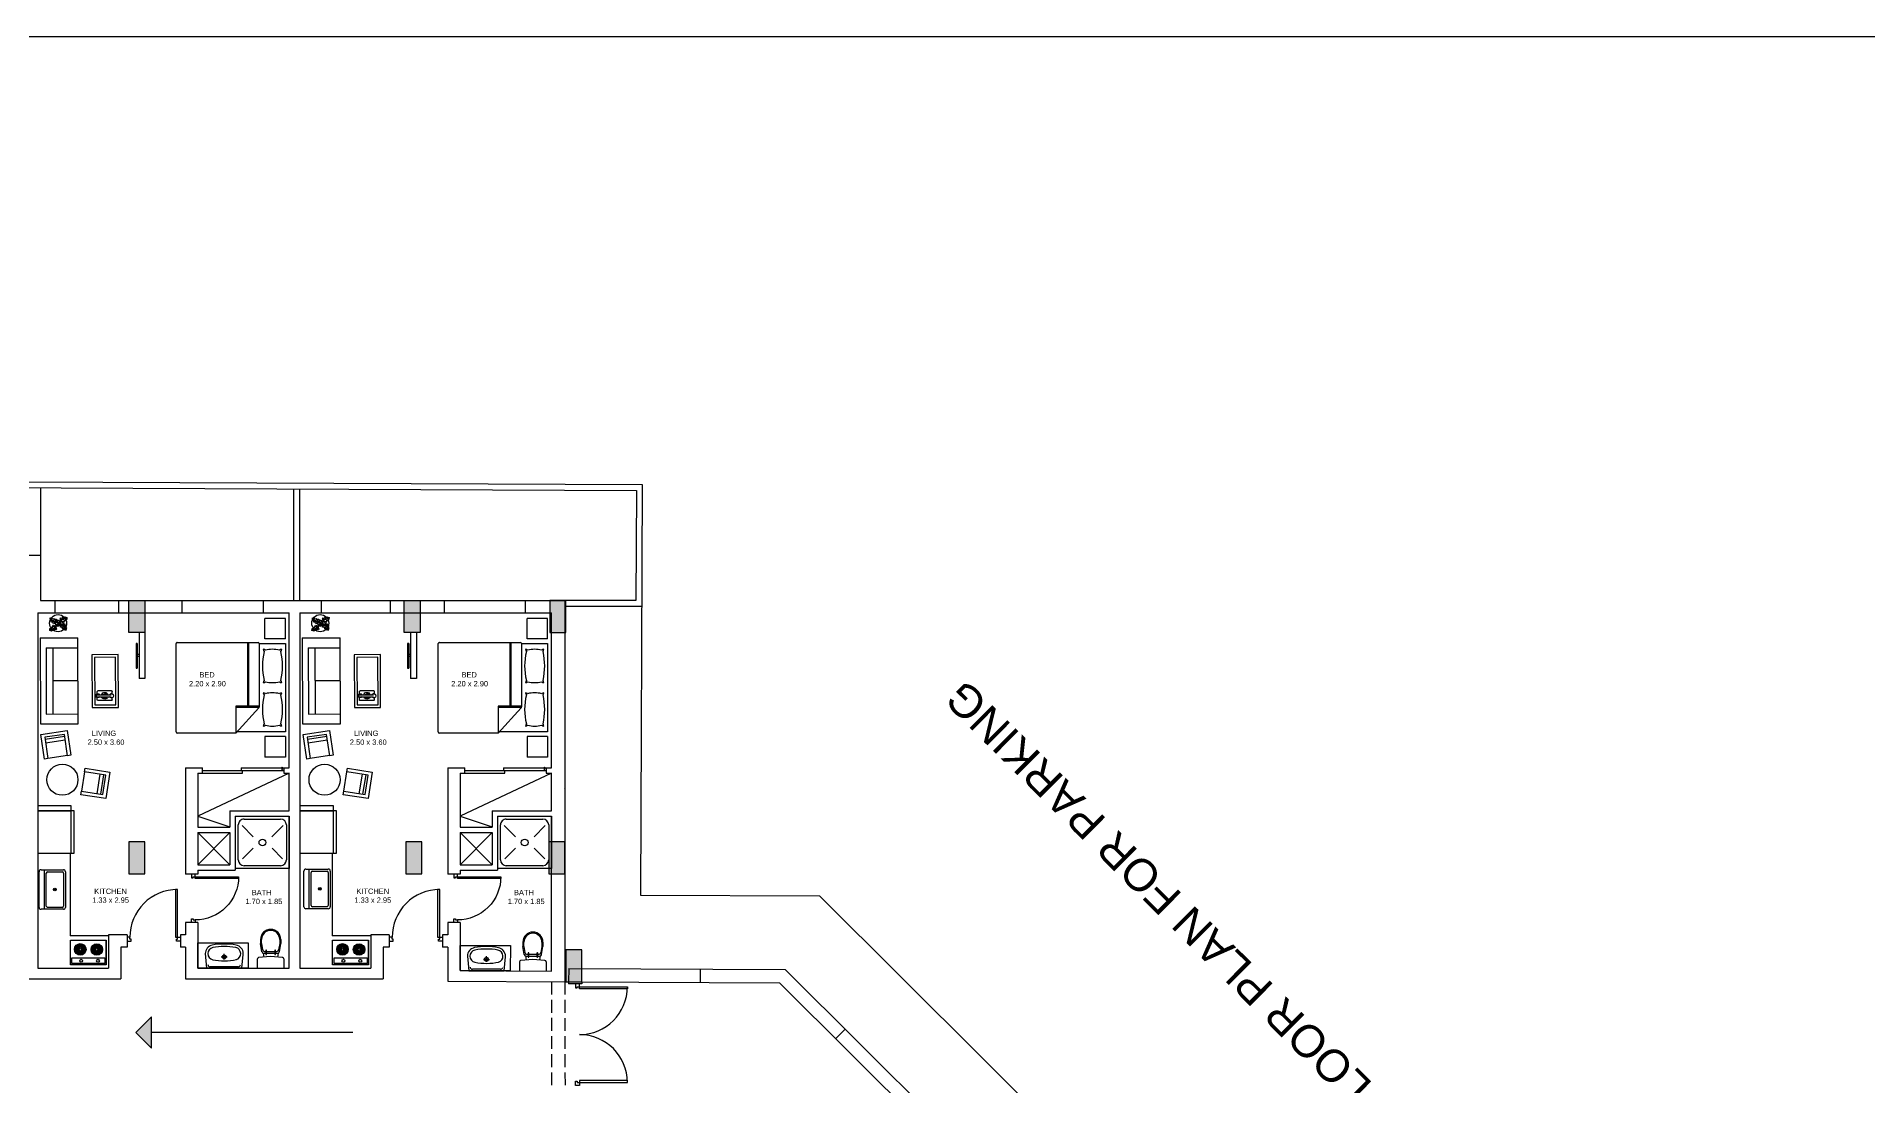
# Model space of a CAD drawing. Header units: inches. Extents: x -162 to 906, y 35 to 488.
# Drawn here: x 228.8 to 263.12, y 128.19 to 147.86 of the extents above; entities that cross this region are included whole.
import ezdxf

# ---------------------------------------------------------------- set-up
doc = ezdxf.new("R2010")
doc.units = ezdxf.units.IN
doc.header["$LTSCALE"] = 0.02
doc.header["$MEASUREMENT"] = 0
doc.linetypes.add('ACAD_ISO02W100', pattern=[15, 12, -3])
for name, color, linetype, true_color in [('balcony', 7, 'Continuous', 0x9875ff), ('beam', 7, 'ACAD_ISO02W100', 0xf7f7f7), ('Columns', 7, 'Continuous', 0x62cb7c), ('dim', 7, 'Continuous', 0xb8ff70), ('doors', 7, 'Continuous', 0xff8585), ('ducts lines', 7, 'Continuous', 0x05ff05), ('furniture', 7, 'Continuous', 0xc2c2c2), ('text', 7, 'Continuous', 0xd1d1d1), ('walls', 7, 'Continuous', 0x614d9d)]:
    doc.layers.add(name, color=color, linetype=linetype, true_color=true_color)
doc.styles.get("Standard").update_dxf_attribs({"font": 'arial.ttf'})

# ---------------------------------------------------------------- blocks, each defined once
blk = doc.blocks.new('door')
at = {"layer": 'doors'}
for p, q in [((-0.076, 0), (-0.076, 0.033)), ((-0.076, 0.033), (-0.055, 0.033)), ((0, 0), (-0.076, 0)), ((-0.055, 0.033), (-0.055, 0.076)), ((-0.055, 0.076), (0, 0.076)), ((0, 0.076), (0, 0))]:
    blk.add_line(p, q, dxfattribs=at)
blk.add_lwpolyline([(-0.055, 0.977, 0.414214), (-0.955, 0.076), (-1.01, 0.076), (-1.01, 0), (-0.934, 0), (-0.934, 0.033), (-0.955, 0.033), (-0.955, 0.076)], format="xyb", dxfattribs=at)
blk.add_lwpolyline([(-0.055, 0.076), (-0.055, 0.977), (-0.094, 0.977), (-0.094, 0.076)], close=True, dxfattribs=at)
blk = doc.blocks.new('Sink-single - 30 in top')
at = {"layer": 'furniture'}
blk.add_line((-15, -3.999996), (15, -3.999996), dxfattribs=at)
for points in [[(-13.5, 0), (13.5, 0)], [(-15, -18.499996), (-15, -1.5)], [(-13.5, -17.499996), (-13.5, -6.499996)], [(-12.5, -5.499996), (12.5, -5.499996)], [(13.5, -6.499996), (13.5, -17.499996)], [(15, -1.5), (15, -18.499996)], [(13.5, -19.999996), (-13.5, -19.999996)], [(12.5, -18.499996), (-12.5, -18.499996)]]:
    blk.add_lwpolyline(points, dxfattribs=at)
for radius in [1, 0.5]:
    blk.add_circle((0, -11.999996), radius, dxfattribs=at)
for centre, radius, start, end in [((-13.5, -1.5), 1.5, 90, 180), ((-12.5, -6.499996), 1, 90, 180), ((12.5, -6.499996), 1, 0, 90), ((13.5, -1.5), 1.5, 0, 90), ((-13.5, -18.499996), 1.5, 180, 270), ((-12.5, -17.499996), 1, 180, 270), ((12.5, -17.499996), 1, 270, 0), ((13.5, -18.499996), 1.5, 270, 0)]:
    blk.add_arc(centre, radius, start, end, dxfattribs=at)
blk = doc.blocks.new('Plant - Rubber or Philodendron')
at = {"linetype": 'Continuous'}
for p, q in [((-16.2005, 11.4774), (-13.9899, 8.1064)), ((-16.2005, 11.4774), (-14.8639, 10.7964)), ((-16.0159, 6.3329), (-16.2005, 11.4774)), ((-14.0069, 5.8704), (-16.0159, 6.3329)), ((-15.3434, 6.5514), (-13.9984, 6.9884)), ((-14.8639, 10.7964), (-12.6195, 11.8975)), ((-13.5868, 2.2894), (-14.0069, 5.8704)), ((-13.9899, 8.1064), (-9.5434, 4.7185)), ((-10.6784, 2.491), (-13.5868, 2.2894)), ((-13.3174, 8.325), (-13.0735, 11.0065)), ((-13.1329, 3.1804), (-10.6614, 4.727)), ((-12.6195, 11.8975), (-12.1909, 9.4345)), ((-12.1909, 9.4345), (-8.3829, 10.3)), ((-9.5858, -0.8715), (-10.6784, 2.491)), ((-9.5434, 4.7185), (-4.1917, 2.9888)), ((-9.1318, 0.0195), (-5.9793, 2.9025)), ((-8.8369, 9.409), (-9.0894, 5.6095)), ((-8.3829, 10.3), (-7.0549, 8.501)), ((-7.1228, -0.443), (-3.5248, 2.2131)), ((-7.0549, 8.501), (-3.0284, 8.6941)), ((-4.8529, 4.012), (-5.7184, 7.82)), ((-3.5248, 2.2131), (-3.3011, 2.4355)), ((-3.3011, 2.4355), (-0.5306, 1.7947)), ((-3.0284, 8.6941), (-3.0709, 3.1041)), ((-3.0709, 3.1041), (0.0797, 2.3163)), ((-0.5306, 1.7947), (-0.2255, -0.5527)), ((-0.5306, 1.7947), (-0.5306, 1.7947)), ((0.0797, 2.3163), (0.4866, -0.031)), ((0.4866, -0.031), (2.1141, 0.2298)), ((2.1141, 0.2298), (5.4346, 3.9146)), ((6.1032, 3.6844), (2.8262, -0.031)), ((4.6914, 8.8812), (5.3859, 11.2828)), ((4.6914, 8.8812), (5.5014, 4.4831)), ((5.3859, 11.2828), (8.8871, 10.7908)), ((5.4346, 3.9146), (5.5014, 4.4831)), ((5.9878, 10.4842), (7.1971, 6.3869)), ((11.1089, 1.1958), (6.1032, 3.6844)), ((10.3916, 8.7942), (6.2847, 4.4028)), ((7.7005, 4.8881), (11.5025, 3.9967)), ((8.8871, 10.7908), (9.9809, 13.4933)), ((9.9809, 13.4933), (13.3837, 12.301)), ((15.3859, 11.3055), (10.3916, 8.7942)), ((10.5828, 12.6946), (10.8893, 9.7953)), ((14.2977, 6.1031), (10.9934, 7.9956)), ((12.7005, 4.8994), (11.1089, 1.1958)), ((14.8995, 5.3044), (12.7005, 4.8994)), ((13.3837, 12.301), (14.68, 13.9039)), ((14.5816, 13.2037), (14.3848, 11.8033)), ((14.68, 13.9039), (19.3848, 11.8146)), ((15.7909, 9.1065), (14.8995, 5.3044)), ((15.2875, 10.6053), (17.5907, 9.2105)), ((19.3848, 11.8146), (15.3859, 11.3055)), ((18.1925, 8.4119), (15.7909, 9.1065)), ((19.3848, 11.8146), (18.1868, 10.9119)), ((18.1868, 10.9119), (18.1925, 8.4119)), ((-18.008, -14.1781), (-16.8101, -13.2754)), ((-18.008, -14.1781), (-14.0091, -13.669)), ((-13.3032, -16.2674), (-18.008, -14.1781)), ((-16.8157, -10.7754), (-14.4141, -11.4699)), ((-16.8101, -13.2754), (-16.8157, -10.7754)), ((-13.9107, -12.9688), (-16.2139, -11.574)), ((-14.4141, -11.4699), (-13.5228, -7.6679)), ((-14.0091, -13.669), (-9.0148, -11.1577)), ((-13.5228, -7.6679), (-11.3237, -7.2629)), ((-12.0069, -14.6645), (-13.3032, -16.2674)), ((-13.2048, -15.5672), (-13.008, -14.1668)), ((-12.921, -8.4665), (-9.6166, -10.359)), ((-8.6042, -15.8568), (-12.0069, -14.6645)), ((-11.3237, -7.2629), (-9.7321, -3.5593)), ((-6.3237, -7.2516), (-10.1257, -6.3602)), ((-9.7321, -3.5593), (-4.7264, -6.0479)), ((-7.1228, -0.443), (-9.5858, -0.8715)), ((-9.206, -15.0581), (-9.5126, -12.1588)), ((-9.0148, -11.1577), (-4.9047, -6.8122)), ((-7.5103, -13.1543), (-8.6042, -15.8568)), ((-4.0092, -13.6463), (-7.5103, -13.1543)), ((-4.611, -12.8477), (-5.8203, -8.7504)), ((-2.019, -3.6148), (-4.7264, -6.0479)), ((-4.1246, -6.8466), (-4.0579, -6.2781)), ((-3.3146, -11.2447), (-4.1246, -6.8466)), ((-4.0579, -6.2781), (-0.9375, -3.1608)), ((-3.3146, -11.2447), (-4.0092, -13.6463)), ((-2.019, -3.6148), (-0.2255, -0.5527)), ((-0.9375, -3.1608), (0.5883, -0.8135)), ((0.5883, -0.8135), (2.2447, -2.0916)), ((2.8262, -0.031), (1.3003, -0.5527)), ((1.3003, -0.5527), (2.4193, -1.4655)), ((2.2447, -2.0916), (6.7108, -2.6626)), ((2.4193, -1.4655), (6.895, -2.1175)), ((4.943, -7.9659), (6.7108, -2.6626)), ((8.8321, -9.0266), (4.943, -7.9659)), ((11.6605, -0.5413), (6.895, -2.1175)), ((12.3677, -6.1981), (7.219, -2.6772)), ((8.125, -4.0768), (7.7715, -7.9659)), ((8.3544, -2.7453), (13.1973, -2.1704)), ((9.5392, -11.1479), (8.8321, -9.0266)), ((13.4283, -11.5015), (9.5392, -11.1479)), ((10.2463, -10.4408), (11.6605, -6.9053)), ((11.6605, -0.5413), (14.1354, -0.8948)), ((15.5496, -10.7943), (12.3677, -6.1981)), ((13.0748, -13.9763), (13.4283, -11.5015)), ((15.5496, -13.6228), (13.0748, -13.9763)), ((16.2567, -5.8446), (13.4283, -6.5517)), ((14.8425, -10.7943), (13.7819, -13.2692)), ((14.1354, -0.8948), (14.1354, -4.4304)), ((14.1354, -4.4304), (16.9638, -5.1375)), ((16.6103, -14.6834), (15.5496, -10.7943)), ((16.6103, -14.6834), (15.5496, -13.6228)), ((17.3174, -9.7337), (15.9032, -9.7337)), ((16.9638, -5.1375), (16.2567, -8.673)), ((16.2567, -8.673), (18.0245, -9.7337)), ((18.0245, -9.7337), (16.6103, -14.6834))]:
    blk.add_line(p, q, dxfattribs=at)
for centre, radius, start, end in [((0.0308, 0.1664), 6, 178.6147, 235.1169), ((0.0308, 0.1664), 5, 168.1647, 238.6725), ((0, 0), 6.1275, 34.37569, 120.1028), ((-0.0601, -0.2075), 5.2461, 33.82192, 124.9414), ((-0.2664, 0.1682), 5.2775, 338.4094, 20.03007), ((-0.098, 0.1364), 6.1288, 341.2017, 26.09184), ((-0.0234, 0.3825), 6.1492, 242.5812, 331.2714), ((-0.1102, 0.4886), 5.2883, 247.3711, 327.472)]:
    blk.add_arc(centre, radius, start, end, dxfattribs=at)
blk = doc.blocks.new('columns')
at = {"layer": 'Columns'}
h = blk.add_hatch(color=256, dxfattribs=at)
h.dxf.hatch_style = 1
h.paths.add_polyline_path([(0, 0), (0.3, 0), (0.3, 0.6), (0, 0.6)])
for p, q in [((0, 0.6), (0.3, 0.6)), ((0, 0), (0, 0.6)), ((0.3, 0.6), (0.3, 0)), ((0.3, 0), (0, 0))]:
    blk.add_line(p, q, dxfattribs=at)
blk = doc.blocks.new('TEL', base_point=(38673, 30972))
at = {"layer": 'furniture', "linetype": 'Continuous'}
for p, q in [((38603, 31072), (38603, 30872)), ((38613, 31082), (38644, 31082)), ((38659, 30854), (38659, 31066)), ((38687, 30854), (38687, 31066)), ((38702, 31082), (38733, 31082)), ((38743, 31072), (38743, 30872)), ((38613, 30862), (38644, 30862)), ((38659, 30854), (38687, 30854)), ((38668, 30836), (38668, 30854)), ((38678, 30836), (38668, 30836)), ((38678, 30854), (38678, 30836)), ((38702, 30862), (38733, 30862))]:
    blk.add_line(p, q, dxfattribs=at)
for centre in [(38638, 30982), (38648, 31000), (38698, 31000), (38637, 30962), (38648, 30944), (38708, 30978)]:
    blk.add_circle(centre, 6.63, dxfattribs=at)
for centre, radius, start, end in [((38613, 31072), 10, 90, 180), ((38673, 30972), 49.3, 109.6169, 250.3831), ((38673, 31071), 30.8, 296.6613, 243.3387), ((38673, 30972), 26.2, 129.3072, 230.6928), ((38673, 30972), 49.3, 289.6169, 70.3831), ((38673, 30972), 26.2, 309.3072, 50.6928), ((38733, 31072), 10, 0, 90), ((38613, 30872), 10, 180, 270), ((38673, 30873), 30.8, 116.6613, 260.6481), ((38673, 30873), 30.8, 279.3519, 63.3387), ((38733, 30872), 10, 270, 0)]:
    blk.add_arc(centre, radius, start, end, dxfattribs=at)
blk = doc.blocks.new('double door')
at = {"layer": 'doors'}
for p, q in [((0, 1.892), (0, 1.816)), ((0.076, 1.892), (0, 1.892)), ((0, 1.816), (0.032, 1.816)), ((0.032, 1.816), (0.032, 1.838)), ((0.032, 1.838), (0.076, 1.838)), ((0.076, 1.838), (0.076, 1.892)), ((0, 0), (0, 0.076)), ((0, 0.076), (0.032, 0.076)), ((0.076, 0), (0, 0)), ((0.032, 0.076), (0.032, 0.054)), ((0.032, 0.054), (0.076, 0.054)), ((0.076, 0.054), (0.076, 0))]:
    blk.add_line(p, q, dxfattribs=at)
for points in [[(0.076, 1.838), (0.968, 1.838), (0.968, 1.799), (0.076, 1.799)], [(0.076, 0.054), (0.968, 0.054), (0.968, 0.093), (0.076, 0.093)]]:
    blk.add_lwpolyline(points, close=True, dxfattribs=at)
for centre, start, end in [((0.076, 1.838), 270.0001, 0.0001), ((0.076, 0.054), 359.9999, 89.9999)]:
    blk.add_arc(centre, 0.892, start, end, dxfattribs=at)

msp = doc.modelspace()

# ---------------------------------------------------------------- hatches: boundary and pattern name
at = {"layer": 'dim'}
h = msp.add_hatch(color=256, dxfattribs=at)
h.dxf.hatch_style = 1
h.paths.add_polyline_path([(230.955, 129.477), (230.659, 129.181), (230.956, 128.886)])

# ---------------------------------------------------------------- linework, layer by layer
msp.add_lwpolyline([(193.717, 147.864), (278.454, 147.864), (278.454, 79.471), (193.717, 79.471)], close=True)
at = {"layer": 'balcony'}
for p, q in [((228.873, 139.4), (228.873, 138.139)), ((233.62, 139.379), (233.62, 137.285)), ((233.73, 139.378), (233.73, 137.285)), ((240.036, 137.285), (238.724, 137.285)), ((240.145, 137.175), (238.724, 137.175))]:
    msp.add_line(p, q, dxfattribs=at)
for points in [[(208.496, 140.139), (208.502, 141.492), (219.822, 141.441), (219.812, 139.441), (240.045, 139.35), (240.036, 137.285)], [(219.923, 139.551), (240.155, 139.459), (240.121, 131.761), (243.475, 131.745), (252.678, 122.579), (252.691, 119.269), (260.389, 119.299), (260.468, 99.066), (262.468, 99.074), (262.513, 87.543), (256.731, 87.511), (256.746, 83.662), (240.939, 83.6), (240.931, 87.468), (238.014, 87.463), (237.991, 99.003), (239.991, 99.006), (239.956, 117.09), (237.957, 119.082), (219.858, 119.094)]]:
    msp.add_lwpolyline(points, dxfattribs=at)
at = {"layer": 'beam'}
for p, q in [((238.455, 130.134), (238.457, 128.188)), ((238.705, 130.133), (238.707, 128.189))]:
    msp.add_line(p, q, dxfattribs=at)
at = {"layer": 'dim'}
for p, q in [((230.659, 129.181), (230.955, 129.477)), ((230.956, 128.886), (230.955, 129.477)), ((230.659, 129.181), (230.956, 128.886)), ((234.732, 129.185), (230.956, 129.181))]:
    msp.add_line(p, q, dxfattribs=at)
at = {"layer": 'doors'}
for p, q in [((231.913, 134.099), (233.435, 134.099)), ((231.913, 134.049), (232.663, 134.049)), ((232.636, 134.149), (233.435, 134.149)), ((232.636, 134.149), (232.636, 134.099)), ((232.663, 134.049), (232.663, 134.099)), ((236.83, 134.099), (238.352, 134.099)), ((236.83, 134.049), (237.579, 134.049)), ((237.552, 134.149), (238.352, 134.149)), ((237.552, 134.149), (237.552, 134.099)), ((237.579, 134.049), (237.579, 134.099))]:
    msp.add_line(p, q, dxfattribs=at)
for centre, radius, start, end in [((233.404, 134.146), 0.0109, 15.8152, 164.1846), ((233.404, 134.133), 0.0112, 200.3673, 339.6326), ((238.32, 134.146), 0.0109, 15.8152, 164.1846), ((238.32, 134.133), 0.0112, 200.3673, 339.6326)]:
    msp.add_arc(centre, radius, start, end, dxfattribs=at)
at = {"layer": 'ducts lines'}
for p, q in [((232.423, 132.932), (231.823, 132.325)), ((231.823, 132.932), (232.423, 132.325)), ((237.339, 132.932), (236.739, 132.325)), ((236.739, 132.932), (237.339, 132.325))]:
    msp.add_line(p, q, dxfattribs=at)
at = {"layer": 'furniture'}
for p, q in [((233.466, 136.95), (233.079, 136.95)), ((233.079, 136.564), (233.079, 136.95)), ((233.466, 136.564), (233.466, 136.95)), ((238.382, 136.95), (237.996, 136.95)), ((237.996, 136.564), (237.996, 136.95)), ((238.382, 136.564), (238.382, 136.95)), ((228.865, 136.583), (229.573, 136.586)), ((228.865, 136.583), (228.872, 134.97)), ((228.979, 136.397), (229.574, 136.399)), ((228.979, 136.397), (228.983, 135.156)), ((229.103, 136.398), (229.107, 135.157)), ((229.579, 134.972), (229.573, 136.586)), ((230.667, 136.477), (230.667, 136.014)), ((230.687, 136.477), (230.667, 136.477)), ((230.687, 136.477), (230.687, 136.014)), ((230.721, 136.273), (230.687, 136.273)), ((231.416, 134.821), (231.416, 136.478)), ((231.438, 136.5), (232.953, 136.5)), ((232.754, 136.5), (232.754, 135.301)), ((232.776, 136.5), (232.776, 135.301)), ((232.975, 136.478), (233.466, 136.478)), ((232.975, 136.478), (232.975, 135.288)), ((233.466, 136.564), (233.079, 136.564)), ((233.466, 136.478), (233.466, 134.821)), ((233.782, 136.583), (234.489, 136.586)), ((233.782, 136.583), (233.788, 134.97)), ((233.895, 136.397), (234.49, 136.399)), ((233.895, 136.397), (233.9, 135.156)), ((234.019, 136.398), (234.024, 135.157)), ((234.496, 134.972), (234.489, 136.586)), ((235.757, 136.477), (235.757, 136.014)), ((235.777, 136.477), (235.757, 136.477)), ((235.777, 136.477), (235.777, 136.014)), ((235.811, 136.273), (235.777, 136.273)), ((236.332, 134.821), (236.332, 136.478)), ((236.354, 136.5), (237.869, 136.5)), ((237.67, 136.5), (237.67, 135.301)), ((237.692, 136.5), (237.692, 135.301)), ((237.891, 136.478), (238.382, 136.478)), ((237.891, 136.478), (237.891, 135.288)), ((238.382, 136.564), (237.996, 136.564)), ((238.382, 136.478), (238.382, 134.821)), ((230.667, 136.014), (230.687, 136.014)), ((230.721, 136.234), (230.687, 136.234)), ((235.757, 136.014), (235.777, 136.014)), ((235.811, 136.234), (235.777, 136.234)), ((229.576, 135.779), (229.105, 135.777)), ((234.493, 135.779), (234.021, 135.777)), ((232.975, 135.301), (232.534, 135.301)), ((232.534, 135.301), (232.534, 134.799)), ((232.975, 135.279), (232.534, 135.279)), ((232.534, 134.799), (232.969, 135.273)), ((237.891, 135.301), (237.451, 135.301)), ((237.451, 135.301), (237.451, 134.799)), ((237.891, 135.279), (237.451, 135.279)), ((237.451, 134.799), (237.885, 135.273)), ((228.872, 134.97), (229.579, 134.972)), ((228.983, 135.156), (229.579, 135.159)), ((233.788, 134.97), (234.496, 134.972)), ((233.9, 135.156), (234.495, 135.159)), ((228.88, 134.775), (229.377, 134.848)), ((228.948, 134.31), (228.88, 134.775)), ((229.321, 134.773), (228.955, 134.72)), ((228.955, 134.72), (229.013, 134.319)), ((229.327, 134.734), (228.961, 134.681)), ((229.337, 134.665), (228.971, 134.612)), ((229.379, 134.372), (229.321, 134.773)), ((229.377, 134.848), (229.445, 134.382)), ((232.534, 134.799), (231.438, 134.799)), ((233.466, 134.821), (232.555, 134.821)), ((233.466, 134.735), (233.079, 134.735)), ((233.079, 134.735), (233.079, 134.348)), ((233.466, 134.735), (233.466, 134.348)), ((233.796, 134.775), (234.294, 134.848)), ((233.864, 134.31), (233.796, 134.775)), ((234.237, 134.773), (233.872, 134.72)), ((233.872, 134.72), (233.93, 134.319)), ((234.243, 134.734), (233.877, 134.681)), ((234.253, 134.665), (233.887, 134.612)), ((234.296, 134.372), (234.237, 134.773)), ((234.294, 134.848), (234.361, 134.382)), ((237.451, 134.799), (236.354, 134.799)), ((238.382, 134.821), (237.471, 134.821)), ((238.382, 134.735), (237.996, 134.735)), ((237.996, 134.735), (237.996, 134.348)), ((238.382, 134.735), (238.382, 134.348)), ((229.013, 134.319), (228.948, 134.31)), ((229.379, 134.375), (229.013, 134.322)), ((229.445, 134.382), (229.379, 134.372)), ((233.466, 134.348), (233.079, 134.348)), ((233.93, 134.319), (233.864, 134.31)), ((234.295, 134.375), (233.929, 134.322)), ((234.361, 134.382), (234.296, 134.372)), ((238.382, 134.348), (237.996, 134.348)), ((229.646, 133.708), (229.704, 134.073)), ((229.701, 134.073), (229.711, 134.139)), ((230.101, 134.01), (229.701, 134.073)), ((229.711, 134.139), (230.176, 134.065)), ((229.935, 133.662), (229.993, 134.027)), ((230.003, 133.651), (230.061, 134.016)), ((230.043, 133.645), (230.101, 134.01)), ((230.176, 134.065), (230.097, 133.569)), ((233.539, 134.049), (231.823, 133.241)), ((234.562, 133.708), (234.62, 134.073)), ((234.617, 134.073), (234.627, 134.139)), ((235.017, 134.01), (234.617, 134.073)), ((234.627, 134.139), (235.092, 134.065)), ((234.851, 133.662), (234.909, 134.027)), ((234.92, 133.651), (234.978, 134.016)), ((234.959, 133.645), (235.017, 134.01)), ((235.092, 134.065), (235.014, 133.569)), ((238.455, 134.049), (236.739, 133.241)), ((229.632, 133.643), (229.643, 133.708)), ((230.097, 133.569), (229.632, 133.643)), ((229.643, 133.708), (230.043, 133.645)), ((234.549, 133.643), (234.559, 133.708)), ((235.014, 133.569), (234.549, 133.643)), ((234.559, 133.708), (234.959, 133.645)), ((229.447, 132.543), (229.447, 133.339)), ((231.823, 133.241), (232.423, 133.042)), ((232.523, 133.239), (233.539, 133.239)), ((232.691, 133.184), (233.376, 133.184)), ((233.539, 133.239), (233.539, 132.256)), ((233.539, 133.184), (233.539, 133.184)), ((234.364, 132.543), (234.364, 133.339)), ((236.739, 133.241), (237.339, 133.042)), ((237.439, 133.239), (238.455, 133.239)), ((237.607, 133.184), (238.292, 133.184)), ((238.455, 133.239), (238.455, 132.256)), ((238.455, 133.184), (238.456, 133.184)), ((232.582, 132.42), (232.582, 133.075)), ((232.863, 132.855), (232.653, 133.065)), ((233.211, 132.855), (233.421, 133.065)), ((233.485, 133.075), (233.485, 132.42)), ((237.498, 132.42), (237.498, 133.075)), ((237.779, 132.855), (237.569, 133.065)), ((238.128, 132.855), (238.338, 133.065)), ((238.401, 133.075), (238.401, 132.42)), ((232.664, 132.442), (232.86, 132.637)), ((233.41, 132.442), (233.215, 132.637)), ((237.581, 132.442), (237.776, 132.637)), ((238.326, 132.442), (238.131, 132.637)), ((233.539, 132.256), (232.523, 132.256)), ((233.376, 132.311), (232.691, 132.311)), ((238.455, 132.256), (237.439, 132.256)), ((238.292, 132.311), (237.607, 132.311)), ((229.434, 130.452), (229.434, 130.917)), ((229.434, 130.917), (230.104, 130.917)), ((230.104, 130.917), (230.104, 130.452)), ((230.104, 130.452), (230.104, 130.917)), ((230.104, 130.917), (230.104, 130.917)), ((230.104, 130.917), (230.104, 130.452)), ((233, 130.928), (233, 130.849)), ((233.025, 130.698), (233, 130.849)), ((233.02, 130.85), (233.02, 130.928)), ((233.02, 130.85), (233.039, 130.732)), ((233.358, 130.85), (233.338, 130.732)), ((233.352, 130.698), (233.378, 130.849)), ((233.358, 130.928), (233.358, 130.85)), ((233.378, 130.928), (233.378, 130.849)), ((234.35, 130.452), (234.35, 130.917)), ((234.35, 130.917), (235.021, 130.917)), ((235.021, 130.917), (235.021, 130.452)), ((235.021, 130.452), (235.021, 130.917)), ((235.021, 130.917), (235.021, 130.917)), ((235.021, 130.917), (235.021, 130.452)), ((237.916, 130.876), (237.916, 130.796)), ((237.941, 130.646), (237.916, 130.796)), ((237.936, 130.798), (237.936, 130.876)), ((237.936, 130.798), (237.955, 130.68)), ((238.274, 130.798), (238.254, 130.68)), ((238.268, 130.646), (238.294, 130.796)), ((238.274, 130.876), (238.274, 130.798)), ((238.294, 130.876), (238.294, 130.796)), ((230.104, 130.452), (229.434, 130.452)), ((229.461, 130.476), (229.461, 130.584)), ((229.461, 130.584), (230.08, 130.584)), ((230.08, 130.476), (229.461, 130.476)), ((230.08, 130.584), (230.08, 130.476)), ((230.104, 130.452), (230.104, 130.452)), ((231.961, 130.661), (231.985, 130.389)), ((232.26, 130.601), (232.376, 130.601)), ((232.318, 130.554), (232.318, 130.659)), ((232.651, 130.389), (232.674, 130.647)), ((232.939, 130.562), (232.939, 130.389)), ((233.189, 130.606), (232.964, 130.586)), ((233.05, 130.671), (233.062, 130.595)), ((233.059, 130.669), (233.098, 130.669)), ((233.07, 130.704), (233.098, 130.704)), ((233.098, 130.721), (233.098, 130.652)), ((233.112, 130.652), (233.112, 130.721)), ((233.112, 130.704), (233.265, 130.704)), ((233.112, 130.669), (233.265, 130.669)), ((233.414, 130.586), (233.189, 130.606)), ((233.265, 130.721), (233.265, 130.652)), ((233.28, 130.652), (233.28, 130.721)), ((233.28, 130.704), (233.307, 130.704)), ((233.28, 130.669), (233.319, 130.669)), ((233.328, 130.671), (233.315, 130.595)), ((233.438, 130.562), (233.438, 130.389)), ((235.021, 130.452), (234.35, 130.452)), ((234.377, 130.476), (234.377, 130.584)), ((234.377, 130.584), (234.997, 130.584)), ((234.997, 130.476), (234.377, 130.476)), ((234.997, 130.584), (234.997, 130.476)), ((235.021, 130.452), (235.021, 130.452)), ((236.878, 130.614), (236.901, 130.341)), ((237.177, 130.554), (237.292, 130.554)), ((237.235, 130.507), (237.235, 130.612)), ((237.567, 130.341), (237.59, 130.599)), ((237.856, 130.509), (237.856, 130.337)), ((238.105, 130.554), (237.88, 130.534)), ((237.966, 130.618), (237.978, 130.543)), ((237.975, 130.617), (238.014, 130.617)), ((237.986, 130.651), (238.014, 130.651)), ((238.014, 130.669), (238.014, 130.6)), ((238.028, 130.6), (238.028, 130.669)), ((238.028, 130.651), (238.181, 130.651)), ((238.028, 130.617), (238.181, 130.617)), ((238.33, 130.534), (238.105, 130.554)), ((238.181, 130.669), (238.181, 130.6)), ((238.196, 130.6), (238.196, 130.669)), ((238.196, 130.651), (238.223, 130.651)), ((238.196, 130.617), (238.235, 130.617)), ((238.244, 130.618), (238.231, 130.543)), ((238.354, 130.509), (238.354, 130.337)), ((231.985, 130.389), (232.651, 130.389)), ((232.581, 130.416), (232.056, 130.416)), ((236.901, 130.341), (237.567, 130.341)), ((237.497, 130.369), (236.972, 130.369))]:
    msp.add_line(p, q, dxfattribs=at)
for points in [[(229.842, 135.277), (230.335, 135.28), (230.331, 136.271), (229.838, 136.269)], [(234.759, 135.277), (235.251, 135.28), (235.247, 136.271), (234.755, 136.269)], [(229.892, 135.327), (230.286, 135.329), (230.282, 136.221), (229.889, 136.219)], [(234.808, 135.327), (235.202, 135.329), (235.198, 136.221), (234.805, 136.219)], [(228.823, 133.339), (228.823, 132.543), (229.504, 132.543), (229.504, 133.339)], [(233.739, 133.339), (233.739, 132.543), (234.421, 132.543), (234.421, 133.339)], [(231.823, 130.864), (232.766, 130.864), (232.766, 130.389), (231.823, 130.389)], [(236.739, 130.817), (237.683, 130.817), (237.682, 130.341), (236.739, 130.342)]]:
    msp.add_lwpolyline(points, close=True, dxfattribs=at)
for centre, radius in [((229.203, 136.86), 0.16), ((234.119, 136.86), 0.16), ((229.284, 133.924), 0.292), ((234.2, 133.924), 0.292), ((233.034, 132.747), 0.0631), ((237.951, 132.747), 0.0631), ((229.62, 130.741), 0.108), ((229.62, 130.741), 0.0945), ((229.62, 130.741), 0.081), ((229.62, 130.741), 0.0697), ((229.62, 130.741), 0.0584), ((229.62, 130.741), 0.0415), ((229.93, 130.738), 0.108), ((229.93, 130.738), 0.0945), ((229.93, 130.738), 0.081), ((229.93, 130.738), 0.0697), ((229.93, 130.738), 0.0584), ((229.93, 130.738), 0.0415), ((234.536, 130.741), 0.108), ((234.536, 130.741), 0.0945), ((234.536, 130.741), 0.081), ((234.536, 130.741), 0.0697), ((234.536, 130.741), 0.0584), ((234.537, 130.741), 0.0415), ((234.846, 130.738), 0.108), ((234.846, 130.738), 0.0945), ((234.846, 130.738), 0.081), ((234.846, 130.738), 0.0697), ((234.846, 130.738), 0.0584), ((234.846, 130.738), 0.0415), ((229.62, 130.741), 0.0212), ((229.635, 130.529), 0.0263), ((229.929, 130.738), 0.0212), ((229.952, 130.529), 0.0263), ((232.318, 130.601), 0.0376), ((232.318, 130.601), 0.0188), ((234.536, 130.741), 0.0212), ((234.552, 130.529), 0.0263), ((234.846, 130.738), 0.0212), ((234.869, 130.529), 0.0263), ((237.235, 130.554), 0.0376), ((237.235, 130.554), 0.0188)]:
    msp.add_circle(centre, radius, dxfattribs=at)
for centre, radius, start, end in [((231.438, 136.478), 0.0221, 89.9999, 179.9999), ((232.953, 136.478), 0.0221, 359.9999, 89.9999), ((234.194, 136.057), 1.16, 166.4862, 193.5136), ((233.127, 136.377), 0.0789, 185.1105, 218.3125), ((233.042, 136.292), 0.0789, 52.0454, 84.8893), ((233.222, 135.827), 0.543, 75.9639, 104.0359), ((233.402, 136.292), 0.0789, 95.1105, 127.9544), ((233.317, 136.377), 0.0789, 321.6873, 354.8893), ((232.251, 136.057), 1.16, 346.4862, 13.5136), ((236.354, 136.478), 0.0221, 89.9999, 179.9999), ((237.869, 136.478), 0.0221, 359.9999, 89.9999), ((239.11, 136.057), 1.16, 166.4862, 193.5136), ((238.044, 136.377), 0.0789, 185.1105, 218.3125), ((237.958, 136.292), 0.0789, 52.0454, 84.8893), ((238.138, 135.827), 0.543, 75.9639, 104.0359), ((238.319, 136.292), 0.0789, 95.1105, 127.9544), ((238.233, 136.377), 0.0789, 321.6873, 354.8893), ((237.167, 136.057), 1.16, 346.4862, 13.5136), ((233.127, 135.737), 0.0789, 141.6873, 174.8893), ((233.042, 135.823), 0.0789, 275.1105, 307.9544), ((233.222, 136.288), 0.543, 255.9639, 284.0359), ((233.402, 135.823), 0.0789, 232.0454, 264.8893), ((233.317, 135.737), 0.0789, 5.1105, 38.3125), ((238.044, 135.737), 0.0789, 141.6873, 174.8893), ((237.958, 135.823), 0.0789, 275.1105, 307.9544), ((238.138, 136.288), 0.543, 255.9639, 284.0359), ((238.319, 135.823), 0.0789, 232.0454, 264.8893), ((238.233, 135.737), 0.0789, 5.1105, 38.3125), ((232.953, 135.288), 0.0221, 317.4585, 359.9999), ((234.194, 135.242), 1.16, 166.4862, 193.5136), ((233.127, 135.562), 0.0789, 185.1105, 218.3125), ((233.042, 135.476), 0.0789, 52.0454, 84.8893), ((233.222, 135.011), 0.543, 75.9639, 104.0359), ((233.402, 135.476), 0.0789, 95.1105, 127.9544), ((233.317, 135.562), 0.0789, 321.6873, 354.8893), ((232.251, 135.242), 1.16, 346.4862, 13.5136), ((237.869, 135.288), 0.0221, 317.4585, 359.9999), ((239.11, 135.242), 1.16, 166.4862, 193.5136), ((238.044, 135.562), 0.0789, 185.1105, 218.3125), ((237.958, 135.476), 0.0789, 52.0454, 84.8893), ((238.138, 135.011), 0.543, 75.9639, 104.0359), ((238.319, 135.476), 0.0789, 95.1105, 127.9544), ((238.233, 135.562), 0.0789, 321.6873, 354.8893), ((237.167, 135.242), 1.16, 346.4862, 13.5136), ((233.127, 134.922), 0.0789, 141.6873, 174.8893), ((233.042, 135.007), 0.0789, 275.1105, 307.9544), ((233.222, 135.472), 0.543, 255.9639, 284.0359), ((233.402, 135.007), 0.0789, 232.0454, 264.8893), ((233.317, 134.922), 0.0789, 5.1105, 38.3125), ((238.044, 134.922), 0.0789, 141.6873, 174.8893), ((237.958, 135.007), 0.0789, 275.1105, 307.9544), ((238.138, 135.472), 0.543, 255.9639, 284.0359), ((238.319, 135.007), 0.0789, 232.0454, 264.8893), ((238.233, 134.922), 0.0789, 5.1105, 38.3125), ((231.438, 134.821), 0.0221, 179.9999, 269.9999), ((236.354, 134.821), 0.0221, 179.9999, 269.9999), ((232.691, 133.075), 0.109, 89.9999, 179.9999), ((233.376, 133.075), 0.109, 359.9999, 89.9999), ((237.607, 133.075), 0.109, 89.9999, 179.9999), ((238.292, 133.075), 0.109, 359.9999, 89.9999), ((232.691, 132.42), 0.109, 179.9999, 269.9999), ((233.376, 132.42), 0.109, 269.9999, 359.9999), ((237.607, 132.42), 0.109, 179.9999, 269.9999), ((238.292, 132.42), 0.109, 269.9999, 359.9999), ((233.189, 130.928), 0.189, 89.9999, 179.9999), ((233.189, 130.928), 0.189, 359.9999, 89.9999), ((232.125, 130.661), 0.163, 101.0242, 179.9999), ((232.125, 130.661), 0.116, 101.0242, 258.9646), ((232.318, 129.668), 1.174, 78.9807, 101.0165), ((232.318, 129.668), 1.127, 78.9807, 101.0165), ((232.512, 130.661), 0.116, 285.9296, 79.1303), ((232.512, 130.661), 0.163, 0.0914, 79.1303), ((233.189, 130.928), 0.169, 89.9999, 179.9999), ((233.189, 130.928), 0.169, 359.9999, 89.9999), ((237.041, 130.614), 0.163, 100.9889, 179.9646), ((237.234, 129.621), 1.174, 78.9453, 100.9812), ((237.428, 130.613), 0.163, 0.056, 79.095), ((238.105, 130.876), 0.189, 89.9999, 179.9999), ((238.105, 130.876), 0.169, 89.9999, 179.9999), ((238.105, 130.876), 0.189, 359.9999, 89.9999), ((238.105, 130.876), 0.169, 359.9999, 89.9999), ((232.056, 130.462), 0.0455, 184.9999, 269.9999), ((232.318, 131.654), 1.127, 258.9818, 281.7165), ((232.581, 130.462), 0.0455, 269.9999, 346.6747), ((232.511, 130.661), 0.163, 354.9711, 359.9999), ((232.964, 130.562), 0.0244, 89.9999, 179.9999), ((233.059, 130.704), 0.0342, 189.4622, 269.9999), ((233.073, 130.738), 0.0342, 189.4622, 269.9999), ((233.105, 130.721), 0.00733, 359.9999, 179.9999), ((233.105, 130.652), 0.00733, 179.9999, 359.9999), ((233.273, 130.721), 0.00733, 359.9999, 179.9999), ((233.273, 130.652), 0.00733, 179.9999, 359.9999), ((233.305, 130.738), 0.0342, 269.9999, 350.5376), ((233.319, 130.704), 0.0342, 269.9999, 350.5376), ((233.414, 130.562), 0.0244, 359.9999, 89.9999), ((237.041, 130.614), 0.116, 100.9889, 258.9293), ((237.234, 129.621), 1.127, 78.9454, 100.9812), ((237.235, 131.606), 1.127, 258.9465, 281.6812), ((237.428, 130.613), 0.116, 285.8943, 79.095), ((237.428, 130.614), 0.163, 354.9358, 359.9646), ((237.88, 130.509), 0.0244, 89.9999, 179.9999), ((237.975, 130.651), 0.0342, 189.4622, 269.9999), ((237.989, 130.686), 0.0342, 189.4622, 269.9999), ((238.021, 130.669), 0.00733, 359.9999, 179.9999), ((238.021, 130.6), 0.00733, 179.9999, 359.9999), ((238.189, 130.669), 0.00733, 359.9999, 179.9999), ((238.189, 130.6), 0.00733, 179.9999, 359.9999), ((238.221, 130.686), 0.0342, 269.9999, 350.5376), ((238.235, 130.651), 0.0342, 269.9999, 350.5376), ((238.33, 130.509), 0.0244, 359.9999, 89.9999), ((236.972, 130.414), 0.0455, 184.9646, 269.9646), ((237.497, 130.414), 0.0455, 269.9646, 346.6393)]:
    msp.add_arc(centre, radius, start, end, dxfattribs=at)
at = {"layer": 'walls'}
for p, q in [((226.323, 138.139), (228.873, 138.139)), ((228.873, 138.139), (228.873, 137.285)), ((228.823, 137.056), (228.823, 133.225)), ((228.823, 137.056), (233.539, 137.056)), ((228.873, 137.285), (233.539, 137.285)), ((229.151, 137.056), (229.151, 137.285)), ((230.341, 137.056), (230.341, 137.285)), ((231.533, 137.056), (231.533, 137.285)), ((233.053, 137.056), (233.053, 137.285)), ((233.539, 137.285), (238.705, 137.285)), ((233.539, 134.149), (233.539, 137.056)), ((233.739, 137.056), (233.739, 133.225)), ((233.739, 137.056), (238.455, 137.056)), ((234.145, 137.056), (234.145, 137.285)), ((235.438, 137.056), (235.438, 137.285)), ((236.449, 137.056), (236.449, 137.285)), ((237.969, 137.056), (237.969, 137.285)), ((238.455, 134.149), (238.455, 137.056)), ((238.705, 137.285), (238.705, 130.133)), ((230.721, 136.686), (230.721, 135.825)), ((230.831, 136.686), (230.831, 135.825)), ((235.811, 136.686), (235.811, 135.825)), ((235.921, 136.686), (235.921, 135.825)), ((230.831, 135.825), (230.721, 135.825)), ((235.921, 135.825), (235.811, 135.825)), ((231.593, 134.149), (231.593, 132.154)), ((231.593, 134.149), (231.913, 134.149)), ((231.823, 134.049), (231.823, 133.032)), ((231.823, 134.049), (231.913, 134.049)), ((231.913, 134.049), (231.913, 134.149)), ((233.435, 134.149), (233.435, 134.049)), ((233.435, 134.149), (233.539, 134.149)), ((233.435, 134.049), (233.539, 134.049)), ((233.539, 133.339), (233.539, 134.049)), ((233.539, 133.935), (233.539, 134.049)), ((236.509, 134.149), (236.509, 132.154)), ((236.509, 134.149), (236.83, 134.149)), ((236.739, 134.049), (236.739, 133.032)), ((236.739, 134.049), (236.83, 134.049)), ((236.83, 134.049), (236.83, 134.149)), ((238.352, 134.149), (238.352, 134.049)), ((238.352, 134.149), (238.455, 134.149)), ((238.352, 134.049), (238.455, 134.049)), ((238.455, 133.339), (238.455, 134.049)), ((238.455, 133.935), (238.455, 134.049)), ((228.823, 133.439), (229.443, 133.439)), ((228.823, 133.339), (228.823, 130.389)), ((228.823, 133.339), (229.443, 133.339)), ((229.443, 133.439), (229.443, 133.339)), ((232.423, 133.339), (233.539, 133.339)), ((232.423, 133.339), (232.423, 133.032)), ((232.523, 133.239), (233.539, 133.239)), ((232.523, 133.239), (232.523, 132.225)), ((233.539, 130.389), (233.539, 133.239)), ((233.739, 133.439), (234.359, 133.439)), ((233.739, 133.339), (233.739, 130.389)), ((233.739, 133.339), (234.359, 133.339)), ((234.359, 133.439), (234.359, 133.339)), ((237.339, 133.339), (238.455, 133.339)), ((237.339, 133.339), (237.339, 133.032)), ((237.439, 133.239), (238.455, 133.239)), ((237.439, 133.239), (237.439, 132.225)), ((238.455, 130.334), (238.455, 133.239)), ((231.823, 133.032), (232.423, 133.032)), ((231.823, 132.932), (231.823, 132.325)), ((231.823, 132.932), (232.423, 132.932)), ((232.423, 132.932), (232.423, 132.325)), ((236.739, 133.032), (237.339, 133.032)), ((236.739, 132.932), (236.739, 132.325)), ((236.739, 132.932), (237.339, 132.932)), ((237.339, 132.932), (237.339, 132.325)), ((229.429, 132.542), (228.823, 132.542)), ((229.429, 132.542), (229.429, 130.998)), ((234.345, 132.542), (233.739, 132.542)), ((234.345, 132.542), (234.345, 130.998)), ((231.823, 132.154), (231.593, 132.154)), ((231.823, 132.325), (232.423, 132.325)), ((231.823, 132.225), (231.823, 132.154)), ((231.823, 132.225), (232.423, 132.225)), ((232.423, 132.225), (232.523, 132.225)), ((236.739, 132.154), (236.509, 132.154)), ((236.739, 132.325), (237.339, 132.325)), ((236.739, 132.225), (236.739, 132.154)), ((236.739, 132.225), (237.339, 132.225)), ((237.339, 132.225), (237.439, 132.225)), ((231.593, 131.244), (231.593, 131.012)), ((231.823, 131.244), (231.593, 131.244)), ((231.823, 131.244), (231.823, 130.389)), ((236.509, 131.244), (236.509, 131.012)), ((236.739, 131.244), (236.509, 131.244)), ((236.739, 131.244), (236.739, 130.342)), ((230.151, 130.998), (229.429, 130.998)), ((230.151, 131.012), (230.151, 130.389)), ((230.496, 131.012), (230.151, 131.012)), ((230.381, 130.782), (230.381, 130.189)), ((230.496, 130.782), (230.381, 130.782)), ((230.496, 131.012), (230.496, 130.782)), ((231.593, 131.012), (231.496, 131.012)), ((231.496, 131.012), (231.496, 130.782)), ((231.593, 130.782), (231.496, 130.782)), ((231.593, 130.782), (231.593, 130.189)), ((235.068, 130.998), (234.345, 130.998)), ((235.068, 131.012), (235.068, 130.389)), ((235.412, 131.012), (235.068, 131.012)), ((235.298, 130.782), (235.298, 130.189)), ((235.412, 130.782), (235.298, 130.782)), ((235.412, 131.012), (235.412, 130.782)), ((236.509, 131.012), (236.412, 131.012)), ((236.412, 131.012), (236.412, 130.782)), ((236.509, 130.782), (236.412, 130.782)), ((236.509, 130.782), (236.509, 130.143)), ((228.473, 130.189), (230.381, 130.189)), ((228.823, 130.389), (230.151, 130.389)), ((231.593, 130.189), (235.298, 130.189)), ((231.823, 130.389), (233.539, 130.389)), ((233.739, 130.389), (235.068, 130.389)), ((236.509, 130.144), (238.705, 130.134)), ((236.739, 130.342), (238.455, 130.334)), ((238.7, 130.333), (238.705, 130.333)), ((238.775, 130.384), (242.834, 130.365)), ((238.776, 130.384), (238.775, 130.133)), ((238.775, 130.134), (242.731, 130.116)), ((238.775, 130.133), (238.775, 130.095)), ((239.025, 130.095), (238.775, 130.095)), ((239.025, 130.132), (239.025, 130.095)), ((241.247, 130.123), (241.248, 130.373)), ((251.046, 121.833), (242.731, 130.116)), ((243.784, 129.067), (243.961, 129.243))]:
    msp.add_line(p, q, dxfattribs=at)
for points in [[(238.705, 133.759), (238.698, 133.752)], [(251.046, 121.833), (251.061, 117.951), (251.311, 117.952), (251.296, 121.937), (242.834, 130.365)]]:
    msp.add_lwpolyline(points, dxfattribs=at)

# ---------------------------------------------------------------- block references
at = {"xscale": 1.006923545574175, "yscale": 1.006923545574175, "zscale": 1.006923545574175}
msp.add_blockref('double door', (238.902, 128.19), dxfattribs=at)
at = {"layer": 'Columns', "rotation": 0.2178788447285853}
for p in [(230.531, 136.685), (235.691, 136.685)]:
    msp.add_blockref('columns', p, dxfattribs=at)
at = {"layer": 'Columns', "xscale": -1}
for p, rotation in [((238.724, 136.685), 359.999912578755), ((230.531, 132.761), 179.999912578755), ((235.723, 132.761), 179.999912578755), ((238.405, 132.761), 179.999912578755), ((238.725, 130.733), 179.999912578755)]:
    msp.add_blockref('columns', p, dxfattribs=dict(at, rotation=rotation))
at = {"layer": 'doors'}
for p, xscale, yscale, zscale, rotation in [((231.708, 132.154), -0.9009900990098964, 0.9009900990098965, 0.9009900990098966, 269.9999125787558), ((236.624, 132.154), -0.9009900990098964, 0.9009900990098965, 0.9009900990098966, 269.9999125787558), ((231.496, 130.897), 0.990099009900981, 0.990099009900981, 0.990099009900981, 359.9999125787557), ((236.412, 130.897), 0.990099009900981, 0.990099009900981, 0.990099009900981, 359.9999125787557)]:
    msp.add_blockref('door', p, dxfattribs=dict(at, xscale=xscale, yscale=yscale, zscale=zscale, rotation=rotation))
at = {"layer": 'furniture'}
for name, p, xscale, yscale, zscale, rotation in [('Plant - Rubber or Philodendron', (229.202, 136.857), 0.008955981567526482, 0.008955981567526482, 0.008955981567526482, 359.9999125787557), ('Plant - Rubber or Philodendron', (234.119, 136.857), 0.008955981567526482, 0.008955981567526482, 0.008955981567526482, 359.9999125787557), ('TEL', (230.078, 135.499), -0.001284883363782412, 0.001284883363782415, 0.001284883363782415, 270.2233380965113), ('TEL', (234.994, 135.499), -0.001284883363782412, 0.001284883363782415, 0.001284883363782415, 270.2233380965113), ('Sink-single - 30 in top', (228.847, 131.864), 0.02476051172552862, 0.02476051172552862, 0.02476051172552862, 89.99991257875583), ('Sink-single - 30 in top', (233.812, 131.876), 0.02476051172552862, 0.02476051172552862, 0.02476051172552862, 89.99991257875583)]:
    msp.add_blockref(name, p, dxfattribs=dict(at, xscale=xscale, yscale=yscale, zscale=zscale, rotation=rotation))

# ---------------------------------------------------------------- texts
at = {"layer": 'text', "attachment_point": 1}
for s, width, gutter_width, insert, char_height, rotation in [('{\\H0.66667x;     BED}\\P{\\H0.66667x;2.20 x 2.90}', 1.45156, 1.5, (231.658, 135.942), 0.15, 359.9999), ('{\\H0.66667x;     BED}\\P{\\H0.66667x;2.20 x 2.90}', 1.45156, 1.5, (236.574, 135.942), 0.15, 359.9999), ('FIRST FLOOR PLAN FOR PARKING', 14.68599, 0.75, (255.695, 125.561), 0.6, 135.1984), ('{\\H0.66667x;  LIVING\\P2.50 x 3.60}', 1.45156, 1.5, (229.757, 134.845), 0.15, 359.9999), ('{\\H0.66667x;  LIVING\\P2.50 x 3.60}', 1.45156, 1.5, (234.673, 134.845), 0.15, 359.9999), ('{\\H0.66667x; KITCHEN\\P1.33 x 2.95}', 1.45156, 1.5, (229.842, 131.882), 0.15, 359.9999), ('{\\H0.66667x;   BATH\\P1.70 x 1.85}', 1.45156, 1.5, (232.717, 131.858), 0.15, 359.9999), ('{\\H0.66667x; KITCHEN\\P1.33 x 2.95}', 1.45156, 1.5, (234.758, 131.882), 0.15, 359.9999), ('{\\H0.66667x;   BATH\\P1.70 x 1.85}', 1.45156, 1.5, (237.634, 131.858), 0.15, 359.9999)]:
    msp.add_mtext_dynamic_manual_height_columns(s, width=width, gutter_width=gutter_width, heights=[0], dxfattribs=dict(at, insert=insert, char_height=char_height, rotation=rotation))

doc.saveas('drawing.dxf')
